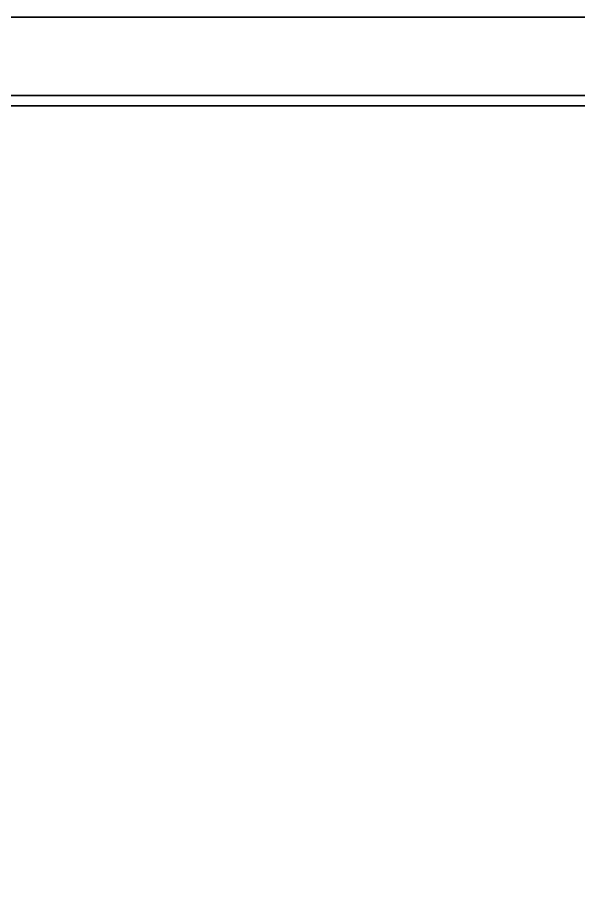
# Model space of a CAD drawing. Extents: x -150 to 6983, y -150 to 6527.
# Drawn here: x 4828 to 5905, y 4868 to 6527 of the extents above; entities that cross this region are included whole.
import ezdxf

# ---------------------------------------------------------------- set-up
doc = ezdxf.new("R2010")
doc.units = 0
for name, color, linetype in [('LAYER0', 7, 'CONTINUOUS'), ('LAYER166', 7, 'CONTINUOUS'), ('LAYER171', 7, 'CONTINUOUS')]:
    doc.layers.add(name, color=color, linetype=linetype)

msp = doc.modelspace()

# ---------------------------------------------------------------- linework, layer by layer
at = {"layer": 'LAYER0', "invisible_edges": 1}
for points in [[(6983, 6527, -5), (-150, -150, -5), (-150, 6527, -5), (6983, 6527, -5)], [(-150, -150, -5), (6983, 6527, -5), (6983, -150, -5), (-150, -150, -5)], [(-150, 6527), (6983, 6527, -5), (-150, 6527, -5), (-150, 6527)], [(6983, 6527, -5), (-150, 6527), (6983, 6527), (6983, 6527, -5)], [(6983, -150), (-150, 6527), (-150, -150), (6983, -150)], [(-150, 6527), (6983, -150), (6983, 6527), (-150, 6527)]]:
    msp.add_3dface(points, dxfattribs=at)
at = {"layer": 'LAYER166'}
for points, invisible_edges in [([(6921, 6527), (4224, 6377), (4074, 6527), (6921, 6527)], 1), ([(6921, 6527, 2407), (5987, 6527, 2186), (4074, 6527, 2407), (6921, 6527, 2407)], 3), ([(6921, 6527), (4074, 6527, 694), (5987, 6527, 694), (6921, 6527)], 5), ([(4074, 6527, 694), (6921, 6527), (4074, 6527), (4074, 6527, 694)], 1), ([(4074, 6527, 2407), (5987, 6527, 2186), (4074, 6527, 2186), (4074, 6527, 2407)], 1), ([(4224, 6377, 2407), (6921, 6527, 2407), (4074, 6527, 2407), (4224, 6377, 2407)], 1), ([(4224, 6377), (6921, 6527), (6771, 6377), (4224, 6377)], 1), ([(6921, 6527, 2407), (4224, 6377, 2407), (6771, 6377, 2407), (6921, 6527, 2407)], 1), ([(4224, 6377, 2186), (6771, 6377, 2407), (4224, 6377, 2407), (4224, 6377, 2186)], 1), ([(5987, 6377, 2186), (6771, 6377, 2407), (4224, 6377, 2186), (5987, 6377, 2186)], 3), ([(6771, 6377), (5987, 6377, 694), (4224, 6377), (6771, 6377)], 3), ([(4224, 6377, 694), (4224, 6377), (5987, 6377, 694), (4224, 6377, 694)], 2)]:
    msp.add_3dface(points, dxfattribs=dict(at, invisible_edges=invisible_edges))
at = {"layer": 'LAYER171'}
for points, invisible_edges in [([(4244, 6357), (4224, 6377), (6771, 6377), (4244, 6357)], 5), ([(4224, 6377, 100), (6771, 6377), (4224, 6377), (4224, 6377, 100)], 1), ([(6771, 6377), (4224, 6377, 100), (6771, 6377, 100), (6771, 6377)], 1), ([(4224, 6377, 100), (4244, 6357, 100), (6771, 6377, 100), (4224, 6377, 100)], 3), ([(4244, 6357), (6771, 6377), (6751, 6357), (4244, 6357)], 3), ([(6771, 6377, 100), (4244, 6357, 100), (6751, 6357, 100), (6771, 6377, 100)], 5), ([(6751, 6357, 100), (4244, 6357), (6751, 6357), (6751, 6357, 100)], 1), ([(4244, 6357), (6751, 6357, 100), (4244, 6357, 100), (4244, 6357)], 1)]:
    msp.add_3dface(points, dxfattribs=dict(at, invisible_edges=invisible_edges))

doc.saveas('drawing.dxf')
